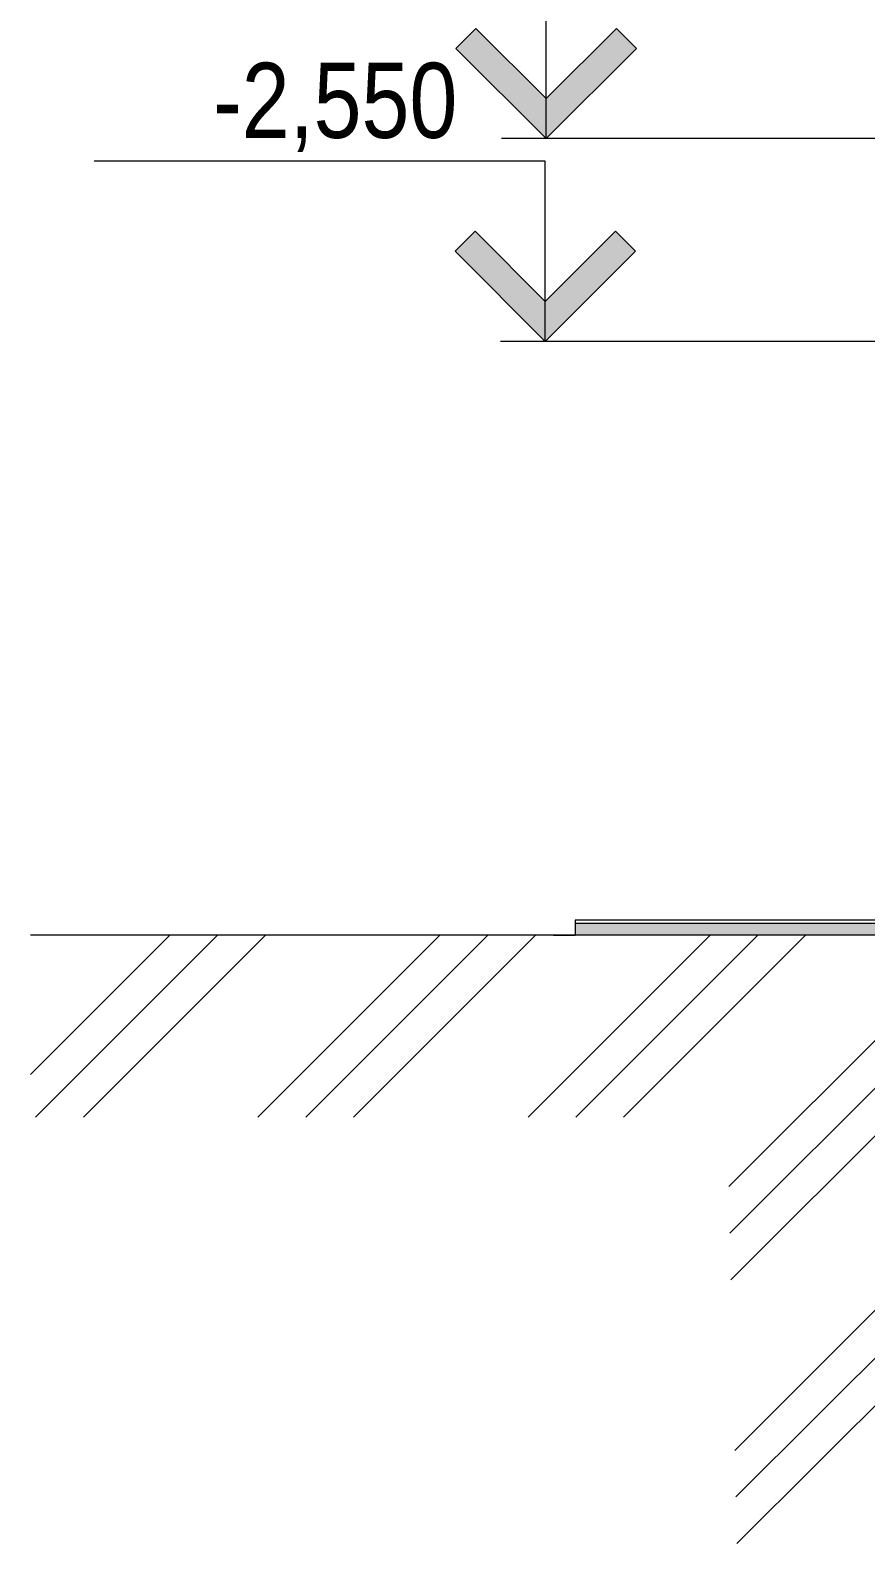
# Model space of a CAD drawing. Header units: millimetres. Extents: x 51154 to 151340, y -24069 to 30962.
# Drawn here: x 51154 to 56707, y -10575 to -480 of the extents above; entities that cross this region are included whole.
import ezdxf

# ---------------------------------------------------------------- set-up
doc = ezdxf.new("R2010")
doc.units = ezdxf.units.MM
for name, color, linetype, lineweight in [('Высотные отметки', 7, 'Continuous', 9), ('Общие ребра', 7, 'Continuous', 9), ('Перекрытия', 7, 'Continuous', 9), ('Структура _1_', 7, 'Continuous', 18), ('Черная _3 сплошная', 7, 'Continuous', 18), ('Штриховка разреза-2', 7, 'Continuous', 9)]:
    doc.layers.add(name, color=color, linetype=linetype, lineweight=lineweight)
doc.layers.add('Элементы узлов-3', color=7, linetype='Continuous', lineweight=9, true_color=0x585858)
doc.styles.add('Arial Narrow', font='ARIALN.TTF', dxfattribs={"height": 500})

# ---------------------------------------------------------------- blocks, each defined once
blk = doc.blocks.new('Высотные отметки - Высотная отметка - Стрелка-4455449-Разрез 1-1')
at = {"layer": 'Высотные отметки'}
blk.add_hatch(color=256, dxfattribs=at).paths.add_polyline_path([(148754, 733), (148287, 266), (147820, 733), (147687, 600), (148287, 0), (148887, 600)], flags=0)
for p, q in [((148287, 1200), (151287, 1200)), ((148287, 0), (148287, 1200)), ((147687, 600), (147820, 733)), ((147820, 733), (148287, 266)), ((148287, 266), (148754, 733)), ((148754, 733), (148887, 600)), ((148287, 0), (147687, 600)), ((148887, 600), (148287, 0)), ((147191, 0), (148584, 0))]:
    blk.add_line(p, q, dxfattribs=at)

msp = doc.modelspace()

# ---------------------------------------------------------------- hatches: boundary and pattern name
at = {"layer": 'Штриховка разреза-2'}
h = msp.add_hatch(dxfattribs=at)
h.set_pattern_fill('FP_1', color=256, style=0, pattern_type=2)
h.set_pattern_definition([(45, (99498.54, 6475), (-493.914, 493.914), []), (45, (99992.45, 6475), (-493.914, 493.914), [873.125, -174.625, 6.706, -167.919])])
h.paths.add_polyline_path([(57034.9, -6620), (57035.2, -6620), (57035.2, -6420), (54776.6, -6420), (54776.6, -6500), (57032.2, -6500)], flags=0)
h.paths.add_polyline_path([(144969, -6500), (144969, -6420), (142032.4, -6420), (142032.4, -6500), (143794.3, -6500)], flags=0)
at = {"layer": 'Элементы узлов-3'}
h = msp.add_hatch(dxfattribs=at)
h.set_pattern_fill('FP_24', color=256, style=0, pattern_type=2)
h.set_pattern_definition([(45, (99498.5, 6475), (-898.026, 898.026), []), (45, (99816, 6475), (0, 1796.05), []), (45, (99181, 6475), (0, 1796.05), [])])
h.paths.add_polyline_path([(56043, -18909), (142519.3, -18909), (142789.2, -7981), (148877.4, -7981), (148877.4, -6500), (141801.1, -6500), (141797.9, -6630), (141551.6, -17400), (141531.9, -17400), (141531.6, -17410), (57281.6, -17410), (57032.2, -6500), (51153.8, -6500), (51153.8, -7710), (55787, -7710), (55900.6, -12679.9)], flags=0)

# ---------------------------------------------------------------- linework, layer by layer
at = {"layer": 'Высотные отметки'}
for p, q in [((56506.3, -1200), (54583.6, -1200)), ((56886.5, -1200), (56506.3, -1200)), ((56451, -2550), (54577.2, -2550)), ((57031.6, -2550), (56451, -2550))]:
    msp.add_line(p, q, dxfattribs=at)
at = {"layer": 'Общие ребра'}
msp.add_line((54776.6, -6420), (57035.2, -6420), dxfattribs=at)
at = {"layer": 'Перекрытия'}
for p, q in [((57030.9, -6400), (54776.6, -6400)), ((54776.6, -6400), (54776.6, -6500)), ((54631.6, -6500), (54775.8, -6500))]:
    msp.add_line(p, q, dxfattribs=at)
at = {"layer": 'Структура _1_'}
for p, q in [((57035.2, -6400), (54776.6, -6400)), ((54776.6, -6400), (54776.6, -6420)), ((54776.6, -6420), (54776.6, -6500)), ((54631.6, -6500), (51153.8, -6500))]:
    msp.add_line(p, q, dxfattribs=at)
at = {"layer": 'Черная _3 сплошная'}
msp.add_line((57032.2, -6500), (51153.8, -6500), dxfattribs=at)

# ---------------------------------------------------------------- block references
at = {"layer": 'Высотные отметки', "extrusion": (0, 0, -1)}
for p in [(-202870.6, -1200), (-202864.2, -2550)]:
    msp.add_blockref('Высотные отметки - Высотная отметка - Стрелка-4455449-Разрез 1-1', p, dxfattribs=at)

# ---------------------------------------------------------------- texts
at = {"layer": 'Высотные отметки', "insert": (52368.7, -695.7), "char_height": 500, "width": 1940.404, "attachment_point": 1, "line_spacing_factor": 0.974696, "style": 'Arial Narrow'}
msp.add_mtext('-2,550', dxfattribs=at)

doc.saveas('drawing.dxf')
